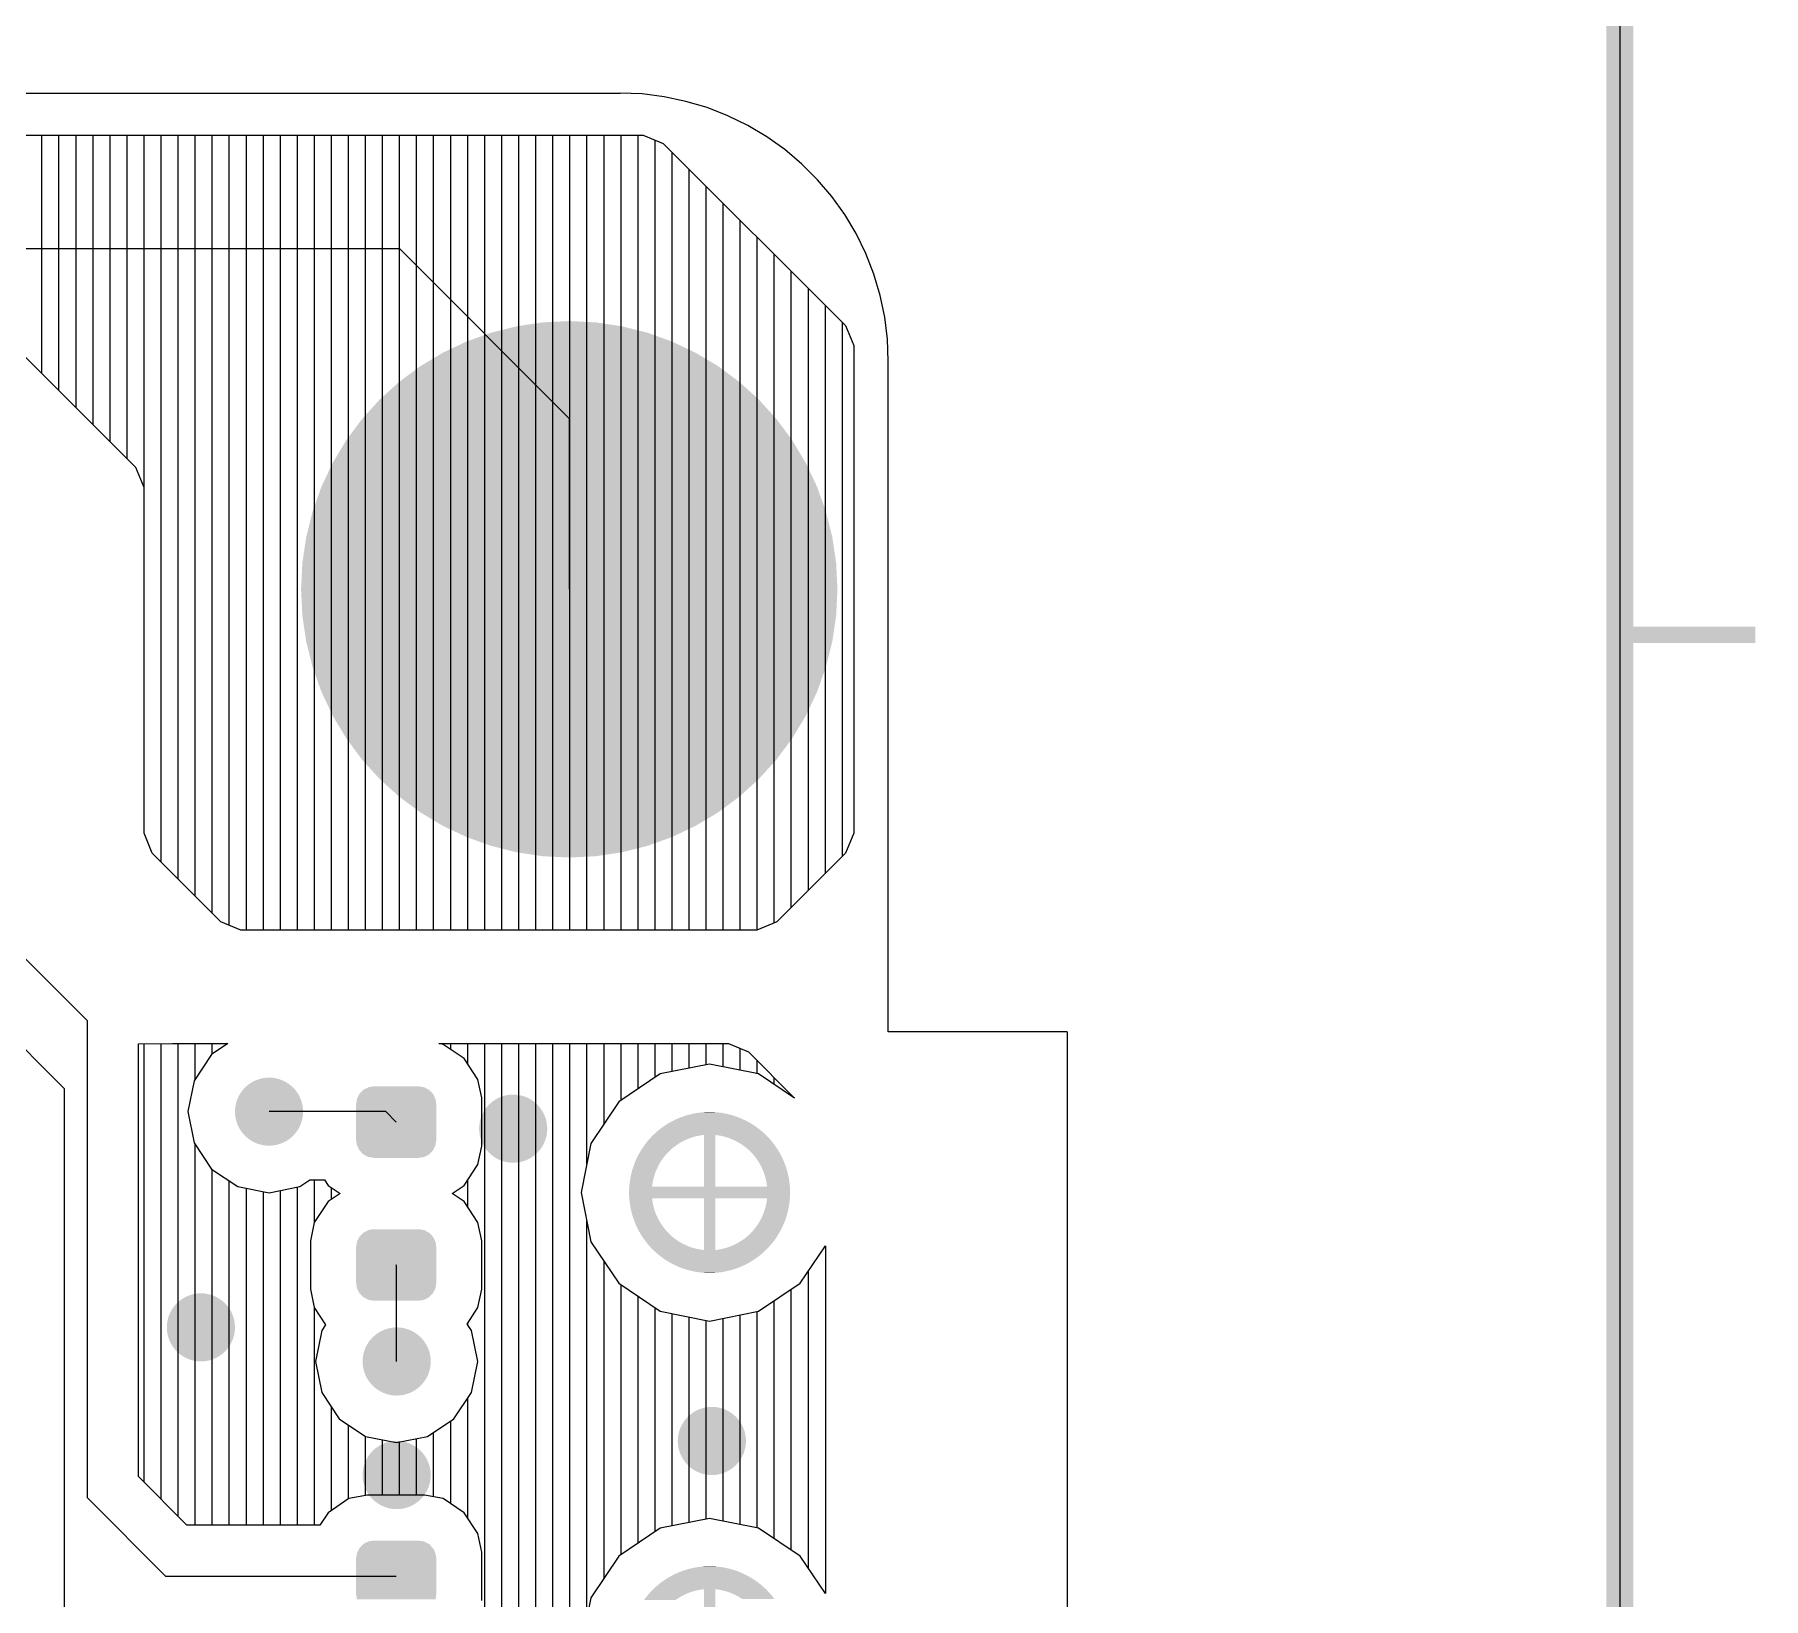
# Model space of a CAD drawing. Extents: x 295 to 953, y 10 to 290.
# Drawn here: x 852.72 to 884.63, y 222.22 to 251.08 of the extents above; entities that cross this region are included whole.
import ezdxf

# ---------------------------------------------------------------- set-up
doc = ezdxf.new("R2010")
doc.units = 0
doc.header["$LTSCALE"] = 5
doc.header["$MEASUREMENT"] = 0
doc.layers.get('0').update_dxf_attribs({"linetype": 'CONTINUOUS', "lineweight": 25})
doc.layers.add('DV-INT-A3_BOT', color=7, linetype='CONTINUOUS')
doc.layers.add('테두리', color=3, linetype='CONTINUOUS')

# ---------------------------------------------------------------- blocks, each defined once
blk = doc.blocks.new('C')
at = {"layer": '테두리'}
blk.add_line((405, 285), (405, 15), dxfattribs=at)
for points, const_width in [([(15, 285), (15, 15), (405, 15), (405, 285), (15, 285)], 0.5), ([(407.5, 240), (405, 240)], 0.3)]:
    blk.add_lwpolyline(points, dxfattribs=dict(at, const_width=const_width))

msp = doc.modelspace()

# ---------------------------------------------------------------- linework, layer by layer
for points, const_width in [([(865.063, 240.842, -1), (860.114, 240.842, -1)], 4.95), ([(857.362, 231.203, -1), (856.734, 231.203, -1)], 0.629), ([(861.868, 230.889, -1), (861.239, 230.889, -1)], 0.629), ([(856.105, 227.222, -1), (855.476, 227.222, -1)], 0.629), ([(859.718, 226.593, -1), (859.089, 226.593, -1)], 0.629), ([(865.535, 225.126, -1), (864.906, 225.126, -1)], 0.629), ([(859.718, 224.497, -1), (859.089, 224.497, -1)], 0.629)]:
    msp.add_lwpolyline(points, format="xyb", close=True, dxfattribs=dict(const_width=const_width))
for points in [[(859.991, 231.611), (859.911, 231.653), (858.795, 231.611), (858.882, 231.653)], [(859.911, 231.653), (859.891, 231.656), (858.882, 231.653), (858.889, 231.656)], [(859.891, 231.656), (859.808, 231.67), (858.889, 231.656), (858.982, 231.67)], [(860.137, 230.679), (860.137, 231.341), (858.653, 230.679), (858.653, 231.341)], [(860.135, 231.341), (860.121, 231.434), (858.655, 231.341), (858.67, 231.434)], [(860.121, 231.434), (860.116, 231.445), (858.67, 231.434), (858.672, 231.445)], [(860.116, 231.445), (860.076, 231.529), (858.672, 231.445), (858.716, 231.529)], [(860.076, 231.529), (860.068, 231.538), (858.716, 231.529), (858.72, 231.538)], [(860.068, 231.538), (860.004, 231.604), (858.72, 231.538), (858.789, 231.604)], [(860.004, 231.604), (859.991, 231.611), (858.789, 231.604), (858.795, 231.611)], [(865.92, 230.998), (865.866, 231.028), (864.437, 230.998), (864.491, 231.028)], [(865.866, 231.028), (865.858, 231.032), (864.491, 231.028), (864.499, 231.032)], [(865.858, 231.032), (865.802, 231.059), (864.499, 231.032), (864.554, 231.059)], [(865.802, 231.059), (865.795, 231.063), (864.554, 231.059), (864.563, 231.063)], [(865.795, 231.063), (865.738, 231.087), (864.563, 231.063), (864.619, 231.087)], [(865.738, 231.087), (865.73, 231.091), (864.619, 231.087), (864.628, 231.091)], [(865.73, 231.091), (865.672, 231.112), (864.628, 231.091), (864.685, 231.112)], [(865.672, 231.112), (865.664, 231.115), (864.685, 231.112), (864.694, 231.115)], [(865.664, 231.115), (865.604, 231.134), (864.694, 231.115), (864.752, 231.134)], [(865.604, 231.134), (865.596, 231.137), (864.752, 231.134), (864.761, 231.137)], [(865.596, 231.137), (865.536, 231.153), (864.761, 231.137), (864.82, 231.153)], [(865.536, 231.153), (865.528, 231.155), (864.82, 231.153), (864.83, 231.155)], [(865.528, 231.155), (865.467, 231.168), (864.83, 231.155), (864.889, 231.168)], [(865.467, 231.168), (865.459, 231.17), (864.889, 231.168), (864.899, 231.17)], [(865.459, 231.17), (865.397, 231.18), (864.899, 231.17), (864.958, 231.18)], [(865.397, 231.18), (865.39, 231.182), (864.958, 231.18), (864.969, 231.182)], [(865.39, 231.182), (865.327, 231.189), (864.969, 231.182), (865.028, 231.189)], [(865.327, 231.189), (865.319, 231.19), (865.028, 231.189), (865.04, 231.19)], [(865.319, 231.19), (865.256, 231.195), (865.04, 231.19), (865.099, 231.195)], [(865.256, 231.195), (865.249, 231.195), (865.099, 231.195), (865.114, 231.195)], [(865.249, 231.195), (865.18, 231.197), (865.114, 231.195), (865.169, 231.197)], [(865.18, 231.197), (865.179, 231.197), (865.169, 231.197), (865.179, 231.197)], [(864.731, 230.679), (864.756, 230.69), (864.051, 230.679), (864.062, 230.69)], [(864.756, 230.69), (864.812, 230.713), (864.062, 230.69), (864.082, 230.713)], [(864.812, 230.713), (864.868, 230.731), (864.082, 230.713), (864.099, 230.731)], [(864.868, 230.732), (864.926, 230.747), (864.099, 230.732), (864.114, 230.747)], [(864.868, 230.731), (864.868, 230.732), (864.099, 230.731), (864.099, 230.732)], [(864.926, 230.747), (864.985, 230.76), (864.114, 230.747), (864.127, 230.76)], [(864.985, 230.76), (865.044, 230.769), (864.127, 230.76), (864.136, 230.769)], [(865.044, 230.769), (865.074, 230.772), (864.136, 230.769), (864.139, 230.772)], [(866.218, 230.772), (866.209, 230.781), (864.139, 230.772), (864.148, 230.781)], [(866.209, 230.781), (866.202, 230.788), (864.148, 230.781), (864.155, 230.788)], [(866.202, 230.788), (866.157, 230.829), (864.155, 230.788), (864.2, 230.829)], [(866.157, 230.829), (866.15, 230.835), (864.2, 230.829), (864.207, 230.835)], [(866.15, 230.835), (866.102, 230.874), (864.207, 230.835), (864.254, 230.874)], [(866.102, 230.874), (866.095, 230.88), (864.254, 230.874), (864.262, 230.88)], [(866.095, 230.88), (866.046, 230.917), (864.262, 230.88), (864.311, 230.917)], [(866.046, 230.917), (866.039, 230.922), (864.311, 230.917), (864.319, 230.922)], [(866.039, 230.922), (865.988, 230.957), (864.319, 230.922), (864.369, 230.957)], [(865.988, 230.957), (865.98, 230.962), (864.369, 230.957), (864.377, 230.962)], [(865.98, 230.962), (865.928, 230.994), (864.377, 230.962), (864.429, 230.994)], [(865.928, 230.994), (865.92, 230.998), (864.429, 230.994), (864.437, 230.998)], [(865.283, 229.816), (865.283, 230.772), (865.074, 229.816), (865.074, 230.772)], [(866.225, 230.765), (866.218, 230.772), (865.343, 230.765), (865.283, 230.772)], [(866.236, 230.754), (866.225, 230.765), (865.401, 230.754), (865.343, 230.765)], [(866.25, 230.74), (866.236, 230.754), (865.46, 230.74), (865.401, 230.754)], [(866.252, 230.738), (866.25, 230.74), (865.466, 230.738), (865.46, 230.74)], [(866.266, 230.723), (866.252, 230.738), (865.517, 230.723), (865.466, 230.738)], [(866.285, 230.702), (866.266, 230.723), (865.573, 230.702), (865.517, 230.723)], [(866.3, 230.686), (866.285, 230.702), (865.61, 230.686), (865.573, 230.702)], [(860.12, 230.586), (860.135, 230.679), (858.669, 230.586), (858.655, 230.679)], [(860.118, 230.576), (860.12, 230.586), (858.674, 230.576), (858.669, 230.586)], [(860.074, 230.492), (860.118, 230.576), (858.714, 230.492), (858.674, 230.576)], [(860.07, 230.483), (860.074, 230.492), (858.722, 230.483), (858.714, 230.492)], [(860.001, 230.416), (860.07, 230.483), (858.786, 230.416), (858.722, 230.483)], [(859.995, 230.41), (860.001, 230.416), (858.799, 230.41), (858.786, 230.416)], [(859.907, 230.367), (859.995, 230.41), (858.879, 230.367), (858.799, 230.41)], [(859.901, 230.364), (859.907, 230.367), (858.899, 230.364), (858.879, 230.367)], [(864.335, 230.364), (864.354, 230.386), (863.845, 230.364), (863.855, 230.386)], [(864.354, 230.386), (864.373, 230.41), (863.855, 230.386), (863.868, 230.41)], [(864.373, 230.41), (864.408, 230.449), (863.868, 230.41), (863.889, 230.449)], [(864.408, 230.449), (864.414, 230.454), (863.889, 230.449), (863.892, 230.454)], [(864.414, 230.454), (864.457, 230.496), (863.892, 230.454), (863.918, 230.496)], [(864.457, 230.496), (864.471, 230.509), (863.918, 230.496), (863.925, 230.509)], [(864.471, 230.509), (864.502, 230.535), (863.925, 230.509), (863.943, 230.535)], [(864.502, 230.535), (864.543, 230.568), (863.943, 230.535), (863.965, 230.568)], [(864.543, 230.568), (864.549, 230.572), (863.965, 230.568), (863.968, 230.572)], [(864.549, 230.572), (864.598, 230.606), (863.968, 230.572), (863.993, 230.606)], [(864.598, 230.606), (864.628, 230.624), (863.993, 230.606), (864.007, 230.624)], [(864.628, 230.624), (864.649, 230.637), (864.007, 230.624), (864.017, 230.637)], [(864.649, 230.637), (864.702, 230.665), (864.017, 230.637), (864.04, 230.665)], [(864.702, 230.665), (864.731, 230.679), (864.04, 230.665), (864.051, 230.679)], [(866.306, 230.678), (866.3, 230.686), (865.628, 230.678), (865.61, 230.686)], [(866.328, 230.652), (866.306, 230.678), (865.681, 230.652), (865.628, 230.678)], [(866.345, 230.632), (866.328, 230.652), (865.717, 230.632), (865.681, 230.652)], [(866.352, 230.622), (866.345, 230.632), (865.733, 230.622), (865.717, 230.632)], [(866.376, 230.59), (866.352, 230.622), (865.783, 230.59), (865.733, 230.622)], [(866.387, 230.575), (866.376, 230.59), (865.803, 230.575), (865.783, 230.59)], [(866.401, 230.554), (866.387, 230.575), (865.832, 230.554), (865.803, 230.575)], [(866.427, 230.517), (866.401, 230.554), (865.877, 230.517), (865.832, 230.554)], [(866.427, 230.516), (866.427, 230.517), (865.878, 230.516), (865.877, 230.517)], [(866.452, 230.476), (866.427, 230.516), (865.922, 230.476), (865.878, 230.516)], [(866.464, 230.457), (866.452, 230.476), (865.941, 230.457), (865.922, 230.476)], [(866.477, 230.433), (866.464, 230.457), (865.964, 230.433), (865.941, 230.457)], [(866.498, 230.395), (866.477, 230.433), (865.997, 230.395), (865.964, 230.433)], [(866.501, 230.388), (866.498, 230.395), (866.003, 230.388), (865.997, 230.395)], [(866.524, 230.341), (866.501, 230.388), (866.039, 230.341), (866.003, 230.388)], [(859.808, 230.35), (859.901, 230.364), (858.982, 230.35), (858.899, 230.364)], [(864.15, 229.992), (864.167, 230.049), (863.72, 229.992), (863.732, 230.049)], [(864.167, 230.049), (864.169, 230.056), (863.732, 230.049), (863.733, 230.056)], [(864.169, 230.056), (864.187, 230.105), (863.733, 230.056), (863.746, 230.105)], [(864.187, 230.105), (864.196, 230.124), (863.746, 230.105), (863.751, 230.124)], [(864.196, 230.124), (864.211, 230.16), (863.751, 230.124), (863.763, 230.16)], [(864.211, 230.16), (864.227, 230.192), (863.763, 230.16), (863.773, 230.192)], [(864.227, 230.192), (864.238, 230.214), (863.773, 230.192), (863.781, 230.214)], [(864.238, 230.214), (864.263, 230.258), (863.781, 230.214), (863.797, 230.258)], [(864.263, 230.258), (864.267, 230.266), (863.797, 230.258), (863.8, 230.266)], [(864.267, 230.266), (864.3, 230.316), (863.8, 230.266), (863.822, 230.316)], [(864.3, 230.316), (864.305, 230.323), (863.822, 230.316), (863.825, 230.323)], [(864.305, 230.323), (864.335, 230.364), (863.825, 230.323), (863.845, 230.364)], [(866.529, 230.331), (866.524, 230.341), (866.046, 230.331), (866.039, 230.341)], [(866.546, 230.291), (866.529, 230.331), (866.073, 230.291), (866.046, 230.331)], [(866.556, 230.266), (866.546, 230.291), (866.089, 230.266), (866.073, 230.291)], [(866.566, 230.24), (866.556, 230.266), (866.105, 230.24), (866.089, 230.266)], [(866.581, 230.2), (866.566, 230.24), (866.126, 230.2), (866.105, 230.24)], [(866.585, 230.188), (866.581, 230.2), (866.133, 230.188), (866.126, 230.2)], [(866.603, 230.133), (866.585, 230.188), (866.158, 230.133), (866.133, 230.188)], [(866.618, 230.078), (866.603, 230.133), (866.18, 230.078), (866.158, 230.133)], [(866.621, 230.065), (866.618, 230.078), (866.184, 230.065), (866.18, 230.078)], [(866.631, 230.021), (866.621, 230.065), (866.199, 230.021), (866.184, 230.065)], [(866.664, 229.716), (866.663, 229.777), (863.693, 229.716), (863.694, 229.777)], [(866.663, 229.777), (866.662, 229.786), (863.694, 229.777), (863.695, 229.786)], [(866.662, 229.786), (866.66, 229.816), (863.695, 229.786), (863.697, 229.816)], [(864.117, 229.816), (864.121, 229.847), (863.697, 229.816), (863.699, 229.847)], [(864.121, 229.847), (864.125, 229.875), (863.699, 229.847), (863.702, 229.875)], [(864.125, 229.875), (864.132, 229.917), (863.702, 229.875), (863.707, 229.917)], [(864.132, 229.917), (864.135, 229.934), (863.707, 229.917), (863.71, 229.934)], [(864.135, 229.934), (864.148, 229.987), (863.71, 229.934), (863.719, 229.987)], [(864.148, 229.987), (864.15, 229.992), (863.719, 229.987), (863.72, 229.992)], [(866.637, 229.996), (866.631, 230.021), (866.206, 229.996), (866.199, 230.021)], [(866.642, 229.963), (866.637, 229.996), (866.215, 229.963), (866.206, 229.996)], [(866.648, 229.927), (866.642, 229.963), (866.223, 229.927), (866.215, 229.963)], [(866.651, 229.905), (866.648, 229.927), (866.227, 229.905), (866.223, 229.927)], [(866.657, 229.857), (866.651, 229.905), (866.235, 229.857), (866.227, 229.905)], [(866.658, 229.846), (866.657, 229.857), (866.237, 229.846), (866.235, 229.857)], [(866.66, 229.816), (866.658, 229.846), (866.24, 229.816), (866.237, 229.846)], [(866.664, 229.706), (866.664, 229.716), (863.693, 229.706), (863.693, 229.716)], [(866.663, 229.645), (866.664, 229.706), (863.694, 229.645), (863.693, 229.706)], [(866.662, 229.636), (866.663, 229.645), (863.695, 229.636), (863.694, 229.645)], [(866.66, 229.606), (866.662, 229.636), (863.697, 229.606), (863.695, 229.636)], [(864.12, 229.576), (864.117, 229.606), (863.699, 229.576), (863.697, 229.606)], [(864.122, 229.566), (864.12, 229.576), (863.7, 229.566), (863.699, 229.576)], [(864.13, 229.517), (864.122, 229.566), (863.706, 229.517), (863.7, 229.566)], [(864.134, 229.495), (864.13, 229.517), (863.709, 229.495), (863.706, 229.517)], [(864.142, 229.459), (864.134, 229.495), (863.715, 229.459), (863.709, 229.495)], [(864.151, 229.426), (864.142, 229.459), (863.72, 229.426), (863.715, 229.459)], [(864.158, 229.401), (864.151, 229.426), (863.726, 229.401), (863.72, 229.426)], [(865.283, 228.65), (865.283, 229.606), (865.074, 228.65), (865.074, 229.606)], [(866.625, 229.373), (866.637, 229.43), (866.19, 229.373), (866.207, 229.43)], [(866.637, 229.43), (866.638, 229.435), (866.207, 229.43), (866.209, 229.435)], [(866.638, 229.435), (866.647, 229.488), (866.209, 229.435), (866.222, 229.488)], [(866.647, 229.488), (866.65, 229.505), (866.222, 229.488), (866.225, 229.505)], [(866.65, 229.505), (866.655, 229.547), (866.225, 229.505), (866.232, 229.547)], [(866.655, 229.547), (866.658, 229.575), (866.232, 229.547), (866.236, 229.575)], [(866.658, 229.575), (866.66, 229.606), (866.236, 229.575), (866.24, 229.606)], [(864.173, 229.357), (864.158, 229.401), (863.736, 229.357), (863.726, 229.401)], [(864.177, 229.344), (864.173, 229.357), (863.739, 229.344), (863.736, 229.357)], [(864.199, 229.289), (864.177, 229.344), (863.754, 229.289), (863.739, 229.344)], [(864.224, 229.234), (864.199, 229.289), (863.772, 229.234), (863.754, 229.289)], [(864.231, 229.222), (864.224, 229.234), (863.776, 229.222), (863.772, 229.234)], [(864.252, 229.182), (864.231, 229.222), (863.791, 229.182), (863.776, 229.222)], [(864.268, 229.156), (864.252, 229.182), (863.801, 229.156), (863.791, 229.182)], [(864.284, 229.131), (864.268, 229.156), (863.811, 229.131), (863.801, 229.156)], [(864.311, 229.091), (864.284, 229.131), (863.828, 229.091), (863.811, 229.131)], [(864.318, 229.081), (864.311, 229.091), (863.833, 229.081), (863.828, 229.091)], [(866.513, 229.058), (866.532, 229.099), (866.022, 229.058), (866.052, 229.099)], [(866.532, 229.099), (866.535, 229.106), (866.052, 229.099), (866.057, 229.106)], [(866.535, 229.106), (866.557, 229.156), (866.057, 229.106), (866.09, 229.156)], [(866.557, 229.156), (866.56, 229.164), (866.09, 229.156), (866.094, 229.164)], [(866.56, 229.164), (866.576, 229.208), (866.094, 229.164), (866.119, 229.208)], [(866.576, 229.208), (866.584, 229.23), (866.119, 229.208), (866.13, 229.23)], [(866.584, 229.23), (866.594, 229.262), (866.13, 229.23), (866.146, 229.262)], [(866.594, 229.262), (866.606, 229.298), (866.146, 229.262), (866.161, 229.298)], [(866.606, 229.298), (866.611, 229.317), (866.161, 229.298), (866.17, 229.317)], [(866.611, 229.317), (866.624, 229.366), (866.17, 229.317), (866.188, 229.366)], [(866.624, 229.366), (866.625, 229.373), (866.188, 229.366), (866.19, 229.373)], [(860.135, 228.705), (860.121, 228.798), (858.655, 228.705), (858.67, 228.798)], [(860.121, 228.798), (860.116, 228.809), (858.67, 228.798), (858.672, 228.809)], [(860.116, 228.809), (860.076, 228.893), (858.672, 228.809), (858.716, 228.893)], [(860.076, 228.893), (860.068, 228.901), (858.716, 228.893), (858.72, 228.901)], [(860.068, 228.901), (860.004, 228.968), (858.72, 228.901), (858.789, 228.968)], [(860.004, 228.968), (859.991, 228.974), (858.789, 228.968), (858.795, 228.974)], [(859.991, 228.974), (859.911, 229.017), (858.795, 228.974), (858.882, 229.017)], [(859.911, 229.017), (859.891, 229.02), (858.882, 229.017), (858.889, 229.02)], [(859.891, 229.02), (859.808, 229.034), (858.889, 229.02), (858.982, 229.034)], [(864.354, 229.034), (864.318, 229.081), (863.856, 229.034), (863.833, 229.081)], [(864.36, 229.027), (864.354, 229.034), (863.859, 229.027), (863.856, 229.034)], [(864.393, 228.989), (864.36, 229.027), (863.88, 228.989), (863.859, 229.027)], [(864.416, 228.966), (864.393, 228.989), (863.893, 228.966), (863.88, 228.989)], [(864.435, 228.946), (864.416, 228.966), (863.905, 228.946), (863.893, 228.966)], [(864.479, 228.906), (864.435, 228.946), (863.93, 228.906), (863.905, 228.946)], [(864.48, 228.905), (864.479, 228.906), (863.93, 228.905), (863.93, 228.906)], [(864.525, 228.868), (864.48, 228.905), (863.956, 228.868), (863.93, 228.905)], [(864.554, 228.847), (864.525, 228.868), (863.97, 228.847), (863.956, 228.868)], [(864.574, 228.833), (864.554, 228.847), (863.981, 228.833), (863.97, 228.847)], [(864.624, 228.8), (864.574, 228.833), (864.005, 228.8), (863.981, 228.833)], [(864.64, 228.791), (864.624, 228.8), (864.012, 228.791), (864.005, 228.8)], [(864.676, 228.77), (864.64, 228.791), (864.029, 228.77), (864.012, 228.791)], [(866.317, 228.757), (866.34, 228.785), (865.655, 228.757), (865.708, 228.785)], [(866.34, 228.785), (866.35, 228.798), (865.708, 228.785), (865.729, 228.798)], [(866.35, 228.798), (866.364, 228.816), (865.729, 228.798), (865.759, 228.816)], [(866.364, 228.816), (866.389, 228.85), (865.759, 228.816), (865.808, 228.85)], [(866.389, 228.85), (866.392, 228.854), (865.808, 228.85), (865.814, 228.854)], [(866.392, 228.854), (866.414, 228.887), (865.814, 228.854), (865.855, 228.887)], [(866.414, 228.887), (866.432, 228.913), (865.855, 228.887), (865.886, 228.913)], [(866.432, 228.913), (866.439, 228.926), (865.886, 228.913), (865.9, 228.926)], [(866.439, 228.926), (866.465, 228.968), (865.9, 228.926), (865.943, 228.968)], [(866.465, 228.968), (866.468, 228.974), (865.943, 228.968), (865.949, 228.974)], [(866.468, 228.974), (866.489, 229.012), (865.949, 228.974), (865.984, 229.012)], [(866.489, 229.012), (866.502, 229.036), (865.984, 229.012), (866.003, 229.036)], [(866.502, 229.036), (866.513, 229.058), (866.003, 229.036), (866.022, 229.058)], [(860.137, 228.043), (860.137, 228.705), (858.653, 228.043), (858.653, 228.705)], [(864.729, 228.744), (864.676, 228.77), (864.051, 228.744), (864.029, 228.77)], [(864.747, 228.736), (864.729, 228.744), (864.057, 228.736), (864.051, 228.744)], [(864.784, 228.72), (864.747, 228.736), (864.072, 228.72), (864.057, 228.736)], [(864.84, 228.699), (864.784, 228.72), (864.091, 228.699), (864.072, 228.72)], [(864.891, 228.684), (864.84, 228.699), (864.105, 228.684), (864.091, 228.699)], [(864.898, 228.682), (864.891, 228.684), (864.107, 228.682), (864.105, 228.684)], [(864.956, 228.668), (864.898, 228.682), (864.121, 228.668), (864.107, 228.682)], [(865.014, 228.657), (864.956, 228.668), (864.132, 228.657), (864.121, 228.668)], [(865.074, 228.65), (865.014, 228.657), (864.139, 228.65), (864.132, 228.657)], [(866.209, 228.641), (866.218, 228.65), (864.148, 228.641), (864.139, 228.65)], [(866.202, 228.634), (866.209, 228.641), (864.155, 228.634), (864.148, 228.641)], [(866.157, 228.593), (866.202, 228.634), (864.2, 228.593), (864.155, 228.634)], [(866.15, 228.587), (866.157, 228.593), (864.207, 228.587), (864.2, 228.593)], [(866.103, 228.548), (866.15, 228.587), (864.255, 228.548), (864.207, 228.587)], [(866.095, 228.542), (866.103, 228.548), (864.262, 228.542), (864.255, 228.548)], [(866.046, 228.505), (866.095, 228.542), (864.311, 228.505), (864.262, 228.542)], [(866.038, 228.5), (866.046, 228.505), (864.318, 228.5), (864.311, 228.505)], [(865.988, 228.465), (866.038, 228.5), (864.369, 228.465), (864.318, 228.5)], [(865.98, 228.46), (865.988, 228.465), (864.377, 228.46), (864.369, 228.465)], [(865.928, 228.428), (865.98, 228.46), (864.429, 228.428), (864.377, 228.46)], [(866.218, 228.65), (866.221, 228.653), (865.283, 228.65), (865.313, 228.653)], [(866.221, 228.653), (866.23, 228.662), (865.313, 228.653), (865.372, 228.662)], [(866.23, 228.662), (866.243, 228.675), (865.372, 228.662), (865.431, 228.675)], [(866.243, 228.675), (866.258, 228.69), (865.431, 228.675), (865.489, 228.69)], [(866.258, 228.691), (866.275, 228.709), (865.489, 228.691), (865.545, 228.709)], [(866.258, 228.69), (866.258, 228.691), (865.489, 228.69), (865.489, 228.691)], [(866.275, 228.709), (866.295, 228.732), (865.545, 228.709), (865.601, 228.732)], [(866.295, 228.732), (866.306, 228.743), (865.601, 228.732), (865.626, 228.743)], [(866.306, 228.743), (866.317, 228.757), (865.626, 228.743), (865.655, 228.757)], [(865.92, 228.424), (865.928, 228.428), (864.437, 228.424), (864.429, 228.428)], [(865.866, 228.394), (865.92, 228.424), (864.491, 228.394), (864.437, 228.424)], [(865.858, 228.39), (865.866, 228.394), (864.499, 228.39), (864.491, 228.394)], [(865.803, 228.363), (865.858, 228.39), (864.555, 228.363), (864.499, 228.39)], [(865.794, 228.359), (865.803, 228.363), (864.562, 228.359), (864.555, 228.363)], [(865.738, 228.335), (865.794, 228.359), (864.619, 228.335), (864.562, 228.359)], [(865.729, 228.331), (865.738, 228.335), (864.627, 228.331), (864.619, 228.335)], [(865.672, 228.31), (865.729, 228.331), (864.685, 228.31), (864.627, 228.331)], [(865.663, 228.307), (865.672, 228.31), (864.694, 228.307), (864.685, 228.31)], [(865.605, 228.288), (865.663, 228.307), (864.753, 228.288), (864.694, 228.307)], [(865.596, 228.285), (865.605, 228.288), (864.761, 228.285), (864.753, 228.288)], [(865.537, 228.269), (865.596, 228.285), (864.821, 228.269), (864.761, 228.285)], [(865.527, 228.267), (865.537, 228.269), (864.829, 228.267), (864.821, 228.269)], [(865.468, 228.254), (865.527, 228.267), (864.89, 228.254), (864.829, 228.267)], [(865.458, 228.252), (865.468, 228.254), (864.898, 228.252), (864.89, 228.254)], [(865.399, 228.242), (865.458, 228.252), (864.96, 228.242), (864.898, 228.252)], [(865.388, 228.24), (865.399, 228.242), (864.967, 228.24), (864.96, 228.242)], [(865.329, 228.233), (865.388, 228.24), (865.03, 228.233), (864.967, 228.24)], [(865.317, 228.232), (865.329, 228.233), (865.038, 228.232), (865.03, 228.233)], [(865.258, 228.227), (865.317, 228.232), (865.101, 228.227), (865.038, 228.232)], [(865.243, 228.227), (865.258, 228.227), (865.108, 228.227), (865.101, 228.227)], [(865.188, 228.225), (865.243, 228.227), (865.177, 228.225), (865.108, 228.227)], [(865.179, 228.225), (865.188, 228.225), (865.179, 228.225), (865.177, 228.225)], [(860.12, 227.95), (860.135, 228.043), (858.669, 227.95), (858.655, 228.043)], [(860.118, 227.94), (860.12, 227.95), (858.674, 227.94), (858.669, 227.95)], [(860.074, 227.856), (860.118, 227.94), (858.714, 227.856), (858.674, 227.94)], [(860.07, 227.847), (860.074, 227.856), (858.722, 227.847), (858.714, 227.856)], [(860.001, 227.78), (860.07, 227.847), (858.786, 227.78), (858.722, 227.847)], [(859.995, 227.774), (860.001, 227.78), (858.799, 227.774), (858.786, 227.78)], [(859.907, 227.731), (859.995, 227.774), (858.879, 227.731), (858.799, 227.774)], [(859.901, 227.728), (859.907, 227.731), (858.899, 227.728), (858.879, 227.731)], [(859.808, 227.714), (859.901, 227.728), (858.982, 227.714), (858.899, 227.728)], [(860.135, 222.959), (860.121, 223.052), (858.655, 222.959), (858.67, 223.052)], [(860.121, 223.052), (860.116, 223.063), (858.67, 223.052), (858.672, 223.063)], [(860.116, 223.063), (860.076, 223.147), (858.672, 223.063), (858.716, 223.147)], [(860.076, 223.147), (860.068, 223.156), (858.716, 223.147), (858.72, 223.156)], [(860.068, 223.156), (860.004, 223.222), (858.72, 223.156), (858.789, 223.222)], [(860.004, 223.222), (859.991, 223.229), (858.789, 223.222), (858.795, 223.229)], [(859.991, 223.229), (859.911, 223.271), (858.795, 223.229), (858.882, 223.271)], [(859.911, 223.271), (859.891, 223.274), (858.882, 223.271), (858.889, 223.274)], [(859.891, 223.274), (859.808, 223.288), (858.889, 223.274), (858.982, 223.288)], [(860.137, 222.297), (860.137, 222.959), (858.653, 222.297), (858.653, 222.959)], [(865.73, 222.709), (865.672, 222.73), (864.628, 222.709), (864.685, 222.73)], [(865.672, 222.73), (865.664, 222.733), (864.685, 222.73), (864.694, 222.733)], [(865.664, 222.733), (865.604, 222.752), (864.694, 222.733), (864.752, 222.752)], [(865.604, 222.752), (865.596, 222.755), (864.752, 222.752), (864.761, 222.755)], [(865.596, 222.755), (865.536, 222.771), (864.761, 222.755), (864.82, 222.771)], [(865.536, 222.771), (865.528, 222.773), (864.82, 222.771), (864.83, 222.773)], [(865.528, 222.773), (865.467, 222.786), (864.83, 222.773), (864.889, 222.786)], [(865.467, 222.786), (865.459, 222.788), (864.889, 222.786), (864.899, 222.788)], [(865.459, 222.788), (865.397, 222.798), (864.899, 222.788), (864.958, 222.798)], [(865.397, 222.798), (865.39, 222.8), (864.958, 222.798), (864.969, 222.8)], [(865.39, 222.8), (865.327, 222.807), (864.969, 222.8), (865.028, 222.807)], [(865.327, 222.807), (865.319, 222.808), (865.028, 222.807), (865.04, 222.808)], [(865.319, 222.808), (865.256, 222.813), (865.04, 222.808), (865.099, 222.813)], [(865.256, 222.813), (865.249, 222.813), (865.099, 222.813), (865.114, 222.813)], [(865.249, 222.813), (865.18, 222.815), (865.114, 222.813), (865.169, 222.815)], [(865.18, 222.815), (865.179, 222.815), (865.169, 222.815), (865.179, 222.815)], [(865.044, 222.387), (865.074, 222.39), (864.136, 222.387), (864.139, 222.39)], [(866.218, 222.39), (866.209, 222.399), (864.139, 222.39), (864.148, 222.399)], [(866.209, 222.399), (866.202, 222.406), (864.148, 222.399), (864.155, 222.406)], [(866.202, 222.406), (866.157, 222.447), (864.155, 222.406), (864.2, 222.447)], [(866.157, 222.447), (866.15, 222.453), (864.2, 222.447), (864.207, 222.453)], [(866.15, 222.453), (866.102, 222.492), (864.207, 222.453), (864.254, 222.492)], [(866.102, 222.492), (866.095, 222.498), (864.254, 222.492), (864.262, 222.498)], [(866.095, 222.498), (866.046, 222.535), (864.262, 222.498), (864.311, 222.535)], [(866.046, 222.535), (866.039, 222.54), (864.311, 222.535), (864.319, 222.54)], [(866.039, 222.54), (865.988, 222.575), (864.319, 222.54), (864.369, 222.575)], [(865.988, 222.575), (865.98, 222.58), (864.369, 222.575), (864.377, 222.58)], [(865.98, 222.58), (865.928, 222.612), (864.377, 222.58), (864.429, 222.612)], [(865.928, 222.612), (865.92, 222.616), (864.429, 222.612), (864.437, 222.616)], [(865.92, 222.616), (865.866, 222.646), (864.437, 222.616), (864.491, 222.646)], [(865.866, 222.646), (865.858, 222.65), (864.491, 222.646), (864.499, 222.65)], [(865.858, 222.65), (865.802, 222.677), (864.499, 222.65), (864.554, 222.677)], [(865.802, 222.677), (865.795, 222.681), (864.554, 222.677), (864.563, 222.681)], [(865.795, 222.681), (865.738, 222.705), (864.563, 222.681), (864.619, 222.705)], [(865.738, 222.705), (865.73, 222.709), (864.619, 222.705), (864.628, 222.709)], [(865.283, 221.434), (865.283, 222.39), (865.074, 221.434), (865.074, 222.39)], [(866.225, 222.383), (866.218, 222.39), (865.343, 222.383), (865.283, 222.39)], [(860.12, 222.204), (860.135, 222.297), (858.669, 222.204), (858.655, 222.297)], [(864.549, 222.19), (864.598, 222.224), (863.968, 222.19), (863.993, 222.224)], [(864.598, 222.224), (864.628, 222.242), (863.993, 222.224), (864.007, 222.242)], [(864.628, 222.242), (864.649, 222.255), (864.007, 222.242), (864.017, 222.255)], [(864.649, 222.255), (864.702, 222.283), (864.017, 222.255), (864.04, 222.283)], [(864.702, 222.283), (864.731, 222.297), (864.04, 222.283), (864.051, 222.297)], [(864.731, 222.297), (864.756, 222.308), (864.051, 222.297), (864.062, 222.308)], [(864.756, 222.308), (864.812, 222.331), (864.062, 222.308), (864.082, 222.331)], [(864.812, 222.331), (864.868, 222.349), (864.082, 222.331), (864.099, 222.349)], [(864.868, 222.35), (864.926, 222.365), (864.099, 222.35), (864.114, 222.365)], [(864.868, 222.349), (864.868, 222.35), (864.099, 222.349), (864.099, 222.35)], [(864.926, 222.365), (864.985, 222.378), (864.114, 222.365), (864.127, 222.378)], [(864.985, 222.378), (865.044, 222.387), (864.127, 222.378), (864.136, 222.387)], [(866.236, 222.372), (866.225, 222.383), (865.401, 222.372), (865.343, 222.383)], [(866.25, 222.358), (866.236, 222.372), (865.46, 222.358), (865.401, 222.372)], [(866.252, 222.356), (866.25, 222.358), (865.466, 222.356), (865.46, 222.358)], [(866.266, 222.341), (866.252, 222.356), (865.517, 222.341), (865.466, 222.356)], [(866.285, 222.32), (866.266, 222.341), (865.573, 222.32), (865.517, 222.341)], [(866.3, 222.304), (866.285, 222.32), (865.61, 222.304), (865.573, 222.32)], [(866.306, 222.296), (866.3, 222.304), (865.628, 222.296), (865.61, 222.304)], [(866.328, 222.27), (866.306, 222.296), (865.681, 222.27), (865.628, 222.296)], [(866.345, 222.25), (866.328, 222.27), (865.717, 222.25), (865.681, 222.27)], [(866.352, 222.24), (866.345, 222.25), (865.733, 222.24), (865.717, 222.25)], [(866.376, 222.208), (866.352, 222.24), (865.783, 222.208), (865.733, 222.24)]]:
    msp.add_solid(points)
at = {"layer": 'DV-INT-A3_BOT'}
for p, q in [((510.427, 250), (863.527, 250)), ((863.934, 249.983), (863.527, 250)), ((864.34, 249.928), (863.934, 249.983)), ((864.743, 249.845), (864.34, 249.928)), ((865.132, 249.731), (864.743, 249.845)), ((865.514, 249.581), (865.132, 249.731)), ((865.883, 249.4), (865.514, 249.581)), ((523.654, 249.224), (863.955, 249.224)), ((852.857, 244.824), (852.857, 249.224)), ((853.171, 244.509), (853.171, 249.224)), ((853.486, 244.195), (853.486, 249.224)), ((853.8, 243.881), (853.8, 249.224)), ((854.114, 243.566), (854.114, 249.224)), ((854.429, 243.252), (854.429, 249.224)), ((854.743, 236.341), (854.743, 249.224)), ((855.057, 235.809), (855.057, 249.224)), ((855.372, 235.495), (855.372, 249.224)), ((855.686, 235.18), (855.686, 249.224)), ((856, 234.866), (856, 249.224)), ((856.315, 234.644), (856.315, 249.224)), ((856.629, 234.552), (856.629, 249.224)), ((856.943, 234.552), (856.943, 249.224)), ((857.258, 234.552), (857.258, 249.224)), ((857.572, 234.552), (857.572, 249.224)), ((857.886, 234.552), (857.886, 249.224)), ((858.2, 234.552), (858.2, 249.224)), ((858.515, 234.552), (858.515, 249.224)), ((858.829, 234.552), (858.829, 249.224)), ((859.143, 234.552), (859.143, 249.224)), ((859.458, 234.552), (859.458, 249.224)), ((859.772, 234.552), (859.772, 249.224)), ((860.086, 234.552), (860.086, 249.224)), ((860.401, 234.552), (860.401, 249.224)), ((860.715, 234.552), (860.715, 249.224)), ((861.029, 234.552), (861.029, 249.224)), ((861.344, 234.552), (861.344, 249.224)), ((861.658, 234.552), (861.658, 249.224)), ((861.972, 234.552), (861.972, 249.224)), ((862.287, 234.552), (862.287, 249.224)), ((862.601, 234.552), (862.601, 249.224)), ((862.915, 234.552), (862.915, 249.224)), ((863.23, 234.552), (863.23, 249.224)), ((863.544, 234.552), (863.544, 249.224)), ((863.858, 234.552), (863.858, 249.224)), ((863.955, 249.224), (864.324, 249.069)), ((866.235, 249.191), (865.883, 249.4)), ((864.173, 234.552), (864.173, 249.132)), ((864.324, 249.069), (867.685, 245.708)), ((864.487, 234.552), (864.487, 248.91)), ((866.566, 248.956), (866.235, 249.191)), ((866.88, 248.688), (866.566, 248.956)), ((864.801, 234.552), (864.801, 248.596)), ((867.169, 248.399), (866.88, 248.688)), ((865.116, 234.552), (865.116, 248.281)), ((867.433, 248.089), (867.169, 248.399)), ((865.43, 234.552), (865.43, 247.967)), ((867.672, 247.757), (867.433, 248.089)), ((865.744, 234.552), (865.744, 247.653)), ((867.882, 247.405), (867.672, 247.757)), ((866.059, 234.556), (866.059, 247.338)), ((868.062, 247.037), (867.882, 247.405)), ((516.32, 247.129), (859.458, 247.129)), ((859.458, 247.129), (862.588, 243.994)), ((866.373, 234.686), (866.373, 247.024)), ((868.209, 246.655), (868.062, 247.037)), ((866.687, 234.971), (866.687, 246.71)), ((868.326, 246.261), (868.209, 246.655)), ((867.002, 235.285), (867.002, 246.395)), ((867.316, 235.599), (867.316, 246.081)), ((868.41, 245.863), (868.326, 246.261)), ((867.63, 235.914), (867.63, 245.767)), ((867.685, 245.708), (867.84, 245.339)), ((868.46, 245.457), (868.41, 245.863)), ((854.588, 243.089), (852.274, 245.402)), ((868.477, 245.05), (868.46, 245.457)), ((867.84, 245.339), (867.84, 236.341)), ((868.477, 232.674), (868.477, 245.05)), ((862.588, 243.994), (862.588, 240.842)), ((854.743, 242.72), (854.588, 243.089)), ((854.743, 236.341), (854.743, 242.72)), ((854.894, 235.972), (854.743, 236.341)), ((867.84, 236.341), (867.685, 235.972)), ((856.159, 234.707), (854.894, 235.972)), ((867.685, 235.972), (866.419, 234.707)), ((853.695, 232.879), (851.6, 234.975)), ((853.276, 231.622), (850.342, 234.556)), ((856.528, 234.552), (856.159, 234.707)), ((866.05, 234.552), (856.528, 234.552)), ((866.419, 234.707), (866.05, 234.552)), ((853.695, 224.078), (853.695, 232.879)), ((871.775, 232.674), (868.477, 232.674)), ((871.775, 232.674), (871.775, 102.321)), ((854.638, 232.456), (855.267, 232.46)), ((854.638, 224.468), (854.638, 232.456)), ((854.743, 224.363), (854.743, 232.456)), ((855.057, 224.049), (855.057, 232.456)), ((855.267, 232.46), (856.289, 232.46)), ((855.372, 223.735), (855.372, 232.46)), ((855.686, 231.802), (855.686, 232.46)), ((856.289, 232.46), (855.988, 232.259)), ((856, 232.263), (856, 232.46)), ((860.262, 232.444), (860.183, 232.46)), ((860.183, 232.46), (865.526, 232.46)), ((860.648, 232.184), (860.262, 232.444)), ((860.401, 232.351), (860.401, 232.46)), ((860.715, 232.087), (860.715, 232.46)), ((861.029, 180.525), (861.029, 232.46)), ((861.344, 180.471), (861.344, 232.46)), ((861.658, 180.412), (861.658, 232.46)), ((861.972, 180.349), (861.972, 232.46)), ((862.287, 180.165), (862.287, 232.46)), ((862.601, 179.955), (862.601, 232.46)), ((862.915, 230.235), (862.915, 232.46)), ((863.23, 230.973), (863.23, 232.46)), ((863.544, 231.413), (863.544, 232.46)), ((863.858, 231.622), (863.858, 232.46)), ((864.173, 231.832), (864.173, 232.46)), ((864.487, 231.941), (864.487, 232.46)), ((864.801, 232.004), (864.801, 232.46)), ((865.116, 232.066), (865.116, 232.46)), ((865.43, 232.029), (865.43, 232.46)), ((865.526, 232.46), (865.895, 232.305)), ((865.744, 231.966), (865.744, 232.368)), ((865.895, 232.305), (866.746, 231.454)), ((855.988, 232.259), (855.665, 231.773)), ((860.904, 231.798), (860.648, 232.184)), ((865.179, 232.079), (864.269, 231.899)), ((866.084, 231.899), (865.179, 232.079)), ((866.059, 231.903), (866.059, 232.146)), ((855.665, 231.773), (855.552, 231.203)), ((860.975, 231.459), (860.904, 231.798)), ((864.269, 231.899), (863.502, 231.383)), ((866.746, 231.454), (866.084, 231.899)), ((866.373, 231.706), (866.373, 231.832)), ((853.276, 216.115), (853.276, 231.622)), ((860.975, 230.566), (860.975, 231.459)), ((863.502, 231.383), (862.987, 230.616)), ((866.687, 231.496), (866.687, 231.517)), ((855.552, 231.203), (855.665, 230.629)), ((859.202, 231.203), (857.048, 231.203)), ((859.395, 231.01), (859.202, 231.203)), ((855.665, 230.629), (855.988, 230.143)), ((855.686, 223.571), (855.686, 230.6)), ((860.904, 230.227), (860.975, 230.566)), ((862.987, 230.616), (862.806, 229.711)), ((855.988, 230.143), (856.474, 229.82)), ((856, 223.571), (856, 230.139)), ((860.648, 229.841), (860.904, 230.227)), ((856.315, 223.571), (856.315, 229.925)), ((856.474, 229.82), (857.048, 229.707)), ((856.629, 223.571), (856.629, 229.791)), ((857.048, 229.707), (857.618, 229.82)), ((857.258, 223.571), (857.258, 229.749)), ((857.572, 223.571), (857.572, 229.812)), ((857.618, 229.82), (857.802, 229.946)), ((857.802, 229.946), (858.071, 229.946)), ((857.886, 229.166), (857.886, 229.946)), ((858.071, 229.946), (858.138, 229.841)), ((858.138, 229.841), (858.36, 229.694)), ((858.2, 229.585), (858.2, 229.799)), ((860.426, 229.694), (860.648, 229.841)), ((860.715, 229.447), (860.715, 229.937)), ((856.943, 223.571), (856.943, 229.728)), ((858.138, 229.543), (857.882, 229.158)), ((858.36, 229.694), (858.138, 229.543)), ((860.648, 229.543), (860.426, 229.694)), ((860.904, 229.158), (860.648, 229.543)), ((862.806, 229.711), (862.987, 228.802)), ((857.882, 229.158), (857.811, 228.818)), ((860.975, 228.818), (860.904, 229.158)), ((862.915, 221.853), (862.915, 229.183)), ((857.811, 228.818), (857.811, 227.926)), ((860.975, 227.926), (860.975, 228.818)), ((862.987, 228.802), (863.502, 228.035)), ((866.851, 228.035), (867.316, 228.726)), ((867.316, 228.726), (867.316, 222.31)), ((859.403, 228.362), (859.395, 228.374)), ((859.403, 226.593), (859.403, 228.362)), ((863.23, 222.591), (863.23, 228.445)), ((867.002, 222.783), (867.002, 228.257)), ((857.811, 227.926), (857.882, 227.586)), ((860.904, 227.586), (860.975, 227.926)), ((863.502, 228.035), (864.269, 227.519)), ((863.544, 223.031), (863.544, 228.009)), ((866.084, 227.519), (866.851, 228.035)), ((866.687, 223.114), (866.687, 227.921)), ((857.882, 227.586), (858.092, 227.268)), ((857.886, 223.571), (857.886, 227.582)), ((860.703, 227.284), (860.904, 227.586)), ((863.858, 223.24), (863.858, 227.796)), ((864.173, 223.45), (864.173, 227.586)), ((864.269, 227.519), (865.179, 227.339)), ((865.179, 227.339), (866.084, 227.519)), ((866.059, 223.521), (866.059, 227.515)), ((866.373, 223.324), (866.373, 227.712)), ((858.092, 227.268), (858.02, 227.163)), ((860.782, 227.163), (860.703, 227.284)), ((860.715, 227.268), (860.715, 227.297)), ((864.487, 223.559), (864.487, 227.477)), ((864.801, 223.622), (864.801, 227.414)), ((865.116, 223.684), (865.116, 227.352)), ((865.43, 223.647), (865.43, 227.389)), ((865.744, 223.584), (865.744, 227.452)), ((858.02, 227.163), (857.907, 226.593)), ((860.9, 226.593), (860.782, 227.163)), ((857.907, 226.593), (858.02, 226.019)), ((860.782, 226.019), (860.9, 226.593)), ((858.02, 226.019), (858.343, 225.533)), ((860.459, 225.533), (860.782, 226.019)), ((860.715, 223.705), (860.715, 225.914)), ((858.2, 223.844), (858.2, 225.751)), ((858.343, 225.533), (858.829, 225.21)), ((858.515, 224.053), (858.515, 225.419)), ((859.973, 225.21), (860.459, 225.533)), ((860.086, 224.095), (860.086, 225.281)), ((860.401, 223.969), (860.401, 225.491)), ((858.829, 224.12), (858.829, 225.21)), ((858.829, 225.21), (859.403, 225.097)), ((859.143, 224.129), (859.143, 225.147)), ((859.403, 225.097), (859.973, 225.21)), ((859.458, 224.129), (859.458, 225.105)), ((859.772, 224.129), (859.772, 225.168)), ((855.531, 223.571), (854.638, 224.468)), ((855.141, 222.628), (853.695, 224.078)), ((858.523, 224.062), (858.138, 223.802)), ((858.867, 224.129), (858.523, 224.062)), ((859.919, 224.129), (858.867, 224.129)), ((860.262, 224.062), (859.919, 224.129)), ((860.648, 223.802), (860.262, 224.062)), ((858.138, 223.802), (857.987, 223.571)), ((860.904, 223.416), (860.648, 223.802)), ((865.179, 223.697), (864.269, 223.517)), ((866.084, 223.517), (865.179, 223.697)), ((857.987, 223.571), (855.531, 223.571)), ((860.975, 223.077), (860.904, 223.416)), ((864.269, 223.517), (863.502, 223.001)), ((866.851, 223.001), (866.084, 223.517)), ((860.975, 222.184), (860.975, 223.077)), ((863.502, 223.001), (862.987, 222.234)), ((867.316, 222.31), (866.851, 223.001)), ((859.395, 222.628), (855.141, 222.628)), ((862.987, 222.234), (862.806, 221.329))]:
    msp.add_line(p, q, dxfattribs=at)

# ---------------------------------------------------------------- block references
msp.add_blockref('C', (476.978, 0))

doc.saveas('drawing.dxf')
